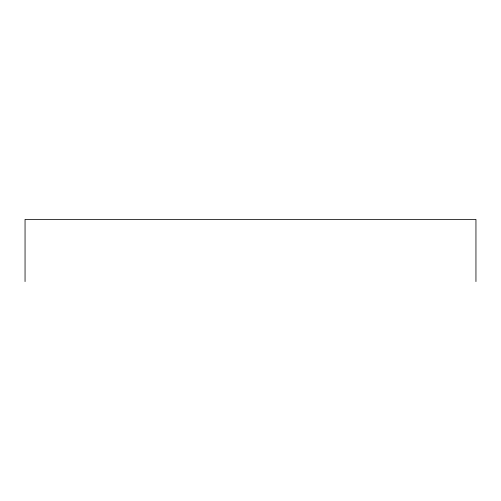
<?xml version="1.0" encoding="UTF-8"?>
<svg xmlns="http://www.w3.org/2000/svg" width="501" height="501" viewBox="0 0 501 501"><rect width="100%" height="100%" fill="white"/><g stroke="black" fill="none" stroke-linecap="round" stroke-linejoin="round"><path stroke-width="0.75" d="M475.95 281.587L475.95 219.413L25.05 219.413L25.05 281.587"/></g></svg>
